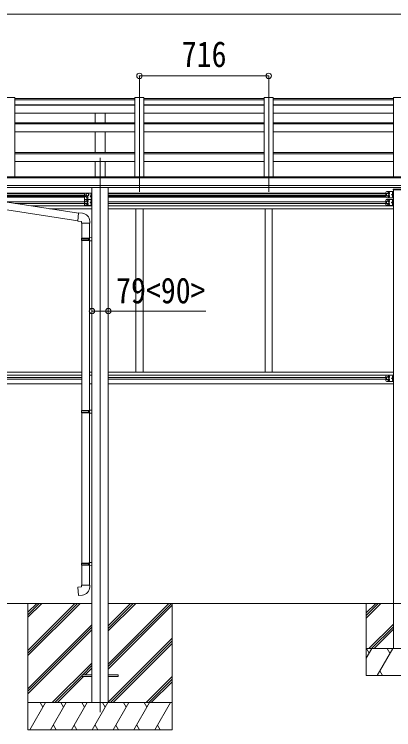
# Model space of a CAD drawing. Units: millimetres at full size, sheet at 1:30; details may follow other scales. Extents: x -8385 to 8479, y -5853 to 5787.
# Drawn here: x 2119 to 4221, y -1459 to 2508 of the extents above; entities that cross this region are included whole.
import ezdxf
from ezdxf.enums import TextEntityAlignment as Align

# ---------------------------------------------------------------- set-up
doc = ezdxf.new("R2010")
doc.units = ezdxf.units.MM
doc.header["$LTSCALE"] = 30
doc.header["$PDMODE"] = 32
doc.header["$PDSIZE"] = 30
for name, color, linetype, lineweight in [('0-0_0', 7, 'Continuous', 9), ('0-1_本体', 4, 'Continuous', 9), ('0-2_部品', 7, 'Continuous', 9), ('0-8_PARTS2', 2, 'Continuous', 9), ('0-A_寸法', 6, 'Continuous', 9), ('1-0_FRAME', 7, 'Continuous', 9), ('1-1_GLASS', 4, 'Continuous', 9), ('1-2_GLASS_SEAL', 7, 'Continuous', 9)]:
    doc.layers.add(name, color=color, linetype=linetype, lineweight=lineweight)
doc.styles.add('ＭＳ ゴシック', font='')
doc.styles.get('ＭＳ ゴシック').set_extended_font_data('MS Gothic')

msp = doc.modelspace()

# ---------------------------------------------------------------- linework, layer by layer
at = {"layer": '0-0_0'}
for p, q in [((1203.44, -759.15), (2549.52, -759.15)), ((2194.72, -759.15), (2194.72, -1459.15)), ((2194.72, -1019.88), (2455.45, -759.15)), ((2194.72, -1034.02), (2469.59, -759.15)), ((2194.72, -1048.17), (2483.73, -759.15)), ((2194.72, -836.04), (2271.6, -759.15)), ((2194.72, -821.89), (2257.46, -759.15)), ((2194.72, -807.75), (2243.31, -759.15)), ((2639.92, -1095.18), (2975.95, -759.15)), ((2639.92, -1109.32), (2990.09, -759.15)), ((2639.92, -911.33), (2792.1, -759.15)), ((2639.92, -897.19), (2777.96, -759.15)), ((2639.92, -883.05), (2763.82, -759.15)), ((2639.92, -759.15), (5849.52, -759.15)), ((2639.92, -1123.46), (2994.72, -768.67)), ((2994.72, -759.15), (2994.72, -1459.15)), ((2194.72, -1232.01), (2549.52, -877.22)), ((2194.72, -1246.15), (2549.52, -891.36)), ((2194.72, -1260.3), (2549.52, -905.5)), ((2639.92, -1307.31), (2994.72, -952.51)), ((2652.22, -1309.15), (2994.72, -966.66)), ((2666.36, -1309.15), (2994.72, -980.8)), ((2329.71, -1309.15), (2549.52, -1089.35)), ((2498.36, -1154.64), (2549.52, -1103.49)), ((2512.5, -1154.64), (2549.52, -1117.63)), ((2343.85, -1309.15), (2494.72, -1158.29)), ((2357.99, -1309.15), (2503.5, -1163.64)), ((2850.21, -1309.15), (2994.72, -1164.65)), ((2864.35, -1309.15), (2994.72, -1178.79)), ((2878.49, -1309.15), (2994.72, -1192.93)), ((2994.72, -1309.15), (2194.72, -1309.15)), ((2205.01, -1459.15), (2291.61, -1309.15)), ((2276.61, -1335.14), (2261.61, -1309.15)), ((2320.48, -1459.15), (2407.08, -1309.15)), ((2392.08, -1335.14), (2377.08, -1309.15)), ((2435.95, -1459.15), (2522.55, -1309.15)), ((2507.55, -1335.14), (2492.55, -1309.15)), ((2551.42, -1459.15), (2638.02, -1309.15)), ((2623.02, -1335.14), (2608.02, -1309.15)), ((2666.89, -1459.15), (2753.49, -1309.15)), ((2738.49, -1335.14), (2723.49, -1309.15)), ((2782.36, -1459.15), (2868.96, -1309.15)), ((2838.96, -1309.15), (2853.96, -1335.14)), ((2897.83, -1459.15), (2984.43, -1309.15)), ((2194.72, -1459.15), (2994.72, -1459.15)), ((2335.48, -1433.17), (2350.47, -1459.15)), ((2450.95, -1433.17), (2465.95, -1459.15)), ((2566.42, -1433.17), (2581.42, -1459.15)), ((2681.89, -1433.17), (2696.88, -1459.15)), ((2797.36, -1433.18), (2812.35, -1459.15)), ((2912.83, -1433.17), (2927.83, -1459.15))]:
    msp.add_line(p, q, dxfattribs=at)
at = {"layer": '0-1_本体'}
for p, q in [((2121.72, 2046.06), (2071.72, 2046.06)), ((2121.72, 2046.06), (2121.72, 1606.77)), ((2787.72, 2039.98), (2121.72, 2039.98)), ((2121.72, 2033.06), (2787.72, 2033.06)), ((2787.72, 2046.06), (2787.72, 1606.77)), ((2837.72, 2046.06), (2787.72, 2046.06)), ((2837.72, 2046.06), (2837.72, 1606.77)), ((3503.72, 2039.98), (2837.72, 2039.98)), ((2837.72, 2033.06), (3503.72, 2033.06)), ((3503.72, 2046.06), (3503.72, 1606.77)), ((3553.72, 2046.06), (3503.72, 2046.06)), ((3553.72, 2046.06), (3553.72, 1606.77)), ((4219.72, 2039.98), (3553.72, 2039.98)), ((3553.72, 2033.06), (4219.72, 2033.06)), ((4219.72, 2046.06), (4219.72, 1606.77)), ((4269.72, 2046.06), (4219.72, 2046.06)), ((2121.72, 2006.35), (2787.72, 2006.35)), ((2121.72, 2003.77), (2787.72, 2003.77)), ((2837.72, 2006.35), (3503.72, 2006.35)), ((2837.72, 2003.77), (3503.72, 2003.77)), ((3553.72, 2006.35), (4219.72, 2006.35)), ((3553.72, 2003.77), (4219.72, 2003.77)), ((2121.72, 1959.03), (2787.72, 1959.03)), ((2567.22, 1905.3), (2567.22, 1959.03)), ((2622.22, 1905.3), (2622.22, 1959.03)), ((2837.72, 1959.03), (3503.72, 1959.03)), ((3553.72, 1959.03), (4219.72, 1959.03)), ((2121.72, 1905.3), (2787.72, 1905.3)), ((2837.72, 1905.3), (3503.72, 1905.3)), ((3553.72, 1905.3), (4219.72, 1905.3)), ((2121.72, 1899.73), (2787.72, 1899.73)), ((2837.72, 1899.73), (3503.72, 1899.73)), ((3553.72, 1899.73), (4219.72, 1899.73)), ((2121.72, 1855.74), (2787.72, 1855.74)), ((2567.22, 1741.65), (2567.22, 1855.74)), ((2622.22, 1741.65), (2622.22, 1855.74)), ((2837.72, 1855.74), (3503.72, 1855.74)), ((3553.72, 1855.74), (4219.72, 1855.74)), ((2121.72, 1741.65), (2787.72, 1741.65)), ((2121.72, 1734.85), (2787.72, 1734.85)), ((2837.72, 1741.65), (3503.72, 1741.65)), ((2837.72, 1734.85), (3503.72, 1734.85)), ((3553.72, 1741.65), (4219.72, 1741.65)), ((3553.72, 1734.85), (4219.72, 1734.85)), ((2121.72, 1691.3), (2787.72, 1691.3)), ((2567.22, 1606.77), (2567.22, 1691.3)), ((2622.22, 1606.77), (2622.22, 1691.3)), ((2837.72, 1691.3), (3503.72, 1691.3)), ((3553.72, 1691.3), (4219.72, 1691.3)), ((7102.22, 1600.07), (1387.22, 1600.07)), ((7078.72, 1606.77), (1410.72, 1606.77)), ((1387.22, 1558.84), (7102.22, 1558.84)), ((7102.22, 1547), (1387.22, 1547.07)), ((2549.52, 1546.9), (2549.52, -1309.17)), ((2639.92, 1546.9), (2639.92, -1309.17))]:
    msp.add_line(p, q, dxfattribs=at)
at = {"layer": '0-2_部品'}
for p, q in [((2475.25, 1404.86), (1779.82, 1512.75)), ((2471.58, 1362.93), (1773.39, 1471.24)), ((2496.24, 1404.8), (2475.4, 1406.62)), ((2491.32, 1349.05), (2537.32, 1349.05)), ((2493.32, 1349.05), (2493.32, 1266.4)), ((2535.32, 1349.05), (2535.32, 1268.95)), ((2537.32, 1349.05), (2537.32, 1359.97)), ((2491.32, 1264.4), (2492.32, 1266.4)), ((2491.32, 1264.4), (2535.32, 1264.4)), ((2491.32, 1264.4), (2491.32, 1256.4)), ((2491.32, 1256.4), (2535.32, 1256.4)), ((2491.32, 1256.4), (2492.32, 1254.4)), ((2492.32, 1266.4), (2535.32, 1266.4)), ((2492.32, 1254.4), (2535.32, 1254.4)), ((2493.32, 1254.4), (2493.32, 310.21)), ((2530.84, 1264.4), (2530.41, 1266.4)), ((2533.32, 1268.9), (2549.32, 1269.37)), ((2533.32, 1266.9), (2533.32, 1268.9)), ((2533.32, 1266.9), (2535.32, 1266.9)), ((2533.32, 1251.9), (2533.32, 1253.9)), ((2533.32, 1251.9), (2549.32, 1251.42)), ((2535.32, 1251.84), (2535.32, 312.77)), ((2549.32, 1269.37), (2549.32, 1251.42)), ((2491.32, 308.21), (2492.32, 310.21)), ((2491.32, 308.21), (2535.32, 308.21)), ((2491.32, 308.21), (2491.32, 300.21)), ((2491.32, 300.21), (2535.32, 300.21)), ((2491.32, 300.21), (2492.32, 298.21)), ((2492.32, 310.21), (2535.32, 310.21)), ((2492.32, 298.21), (2535.32, 298.21)), ((2493.32, 298.21), (2493.32, -534.95)), ((2530.84, 308.21), (2530.41, 310.21)), ((2533.32, 312.71), (2549.32, 313.18)), ((2533.32, 310.71), (2533.32, 312.71)), ((2533.32, 310.71), (2535.32, 310.71)), ((2533.32, 295.71), (2533.32, 297.71)), ((2533.32, 295.71), (2549.32, 295.24)), ((2535.32, 295.65), (2535.32, -532.39)), ((2549.32, 313.18), (2549.32, 295.24)), ((2491.32, -536.95), (2492.32, -534.95)), ((2491.32, -536.95), (2535.32, -536.95)), ((2491.32, -536.95), (2491.32, -544.95)), ((2491.32, -544.95), (2535.32, -544.95)), ((2491.32, -544.95), (2492.32, -546.95)), ((2492.32, -534.95), (2535.32, -534.95)), ((2492.32, -546.95), (2535.32, -546.95)), ((2493.32, -546.95), (2493.32, -656.95)), ((2530.84, -536.95), (2530.41, -534.95)), ((2533.32, -532.45), (2549.32, -531.98)), ((2533.32, -534.45), (2533.32, -532.45)), ((2533.32, -534.45), (2535.32, -534.45)), ((2533.32, -549.45), (2533.32, -547.45)), ((2533.32, -549.45), (2549.32, -549.92)), ((2535.32, -549.51), (2535.32, -656.95)), ((2549.32, -531.98), (2549.32, -549.92)), ((2491.32, -656.95), (2537.32, -656.95)), ((2491.32, -666.95), (2491.32, -656.95)), ((2537.32, -656.95), (2537.32, -667.87))]:
    msp.add_line(p, q, dxfattribs=at)
at = {"layer": '0-2_部品', "color": 4}
for p, q in [((2494.52, -1154.64), (2494.52, -1163.64)), ((2494.52, -1154.64), (2549.52, -1154.64)), ((2494.52, -1163.64), (2549.52, -1163.64)), ((2639.52, -1154.64), (2694.52, -1154.64)), ((2639.52, -1163.64), (2694.52, -1163.64)), ((2694.52, -1154.64), (2694.52, -1163.64))]:
    msp.add_line(p, q, dxfattribs=at)
at = {"layer": '0-2_部品'}
for points in [[(2475.4, 1406.62), (2471.39, 1360.8), (2491.32, 1359.05), (2491.32, 1349.05)], [(2530.84, 1264.4), (2530.84, 1256.4), (2530.41, 1254.4)], [(2533.32, 1253.9), (2535.32, 1253.9), (2535.32, 1266.9)], [(2530.84, 308.21), (2530.84, 300.21), (2530.41, 298.21)], [(2533.32, 297.71), (2535.32, 297.71), (2535.32, 310.71)], [(2530.84, -536.95), (2530.84, -544.95), (2530.41, -546.95)], [(2533.32, -547.45), (2535.32, -547.45), (2535.32, -534.45)], [(2496.24, -712.7), (2475.4, -714.52), (2471.39, -668.7), (2491.32, -666.95)]]:
    msp.add_lwpolyline(points, dxfattribs=at)
for centre, start, end in [((2492.32, 1359.97), 0, 85), ((2492.32, -667.87), 275, 0)]:
    msp.add_arc(centre, 45, start, end, dxfattribs=at)
at = {"layer": '0-8_PARTS2'}
for p, q in [((2812.72, 2042.92), (2812.72, 1523.64)), ((3528.72, 2042.92), (3528.72, 1523.64)), ((2594.72, 1712.44), (2594.72, -1362.79))]:
    msp.add_line(p, q, dxfattribs=at)
at = {"layer": '0-A_寸法'}
for p, q in [((1360.72, 2507.75), (7128.72, 2507.75)), ((2812.72, 2166.31), (2812.72, 2048.71)), ((2812.72, 2166.31), (3528.72, 2166.31)), ((3528.72, 2166.31), (3528.72, 2048.71)), ((2549.52, 862.11), (2639.92, 862.11)), ((2639.92, 862.11), (3180.59, 862.11))]:
    msp.add_line(p, q, dxfattribs=at)
for p in [(2812.72, 2166.31), (3528.72, 2166.31), (2549.52, 862.11), (2639.92, 862.11)]:
    msp.add_point(p, dxfattribs=at)
at = {"layer": '1-0_FRAME'}
for p, q in [((4069.72, -759.44), (4069.72, -1159.44)), ((4069.72, -811.79), (4122.07, -759.44)), ((4069.72, -825.93), (4136.21, -759.44)), ((4069.72, -840.07), (4150.35, -759.44)), ((4084.2, -1009.44), (4219.72, -873.92)), ((4098.34, -1009.44), (4219.72, -888.06)), ((4112.48, -1009.44), (4219.72, -902.2)), ((4069.72, -1062.55), (4100.38, -1009.44)), ((4069.72, -1009.44), (4419.72, -1009.44)), ((4085.38, -1035.42), (4070.38, -1009.44)), ((4129.25, -1159.44), (4215.85, -1009.44)), ((4200.85, -1035.42), (4185.85, -1009.44)), ((4144.25, -1133.46), (4159.25, -1159.44)), ((4069.72, -1159.44), (4419.72, -1159.44))]:
    msp.add_line(p, q, dxfattribs=at)
at = {"layer": '1-1_GLASS'}
for p, q in [((1762.35, 1515.46), (2509.32, 1515.46)), ((1784.91, 1511.96), (2507.34, 1511.96)), ((2639.72, 1515.46), (4177.72, 1515.46)), ((2639.72, 1511.96), (4177.72, 1511.96)), ((4219.72, 1534.68), (4219.72, -1009.43)), ((1842.92, 1502.96), (2507.32, 1502.96)), ((1865.48, 1499.46), (2507.32, 1499.46)), ((2446.59, 1494.46), (1897.71, 1494.46)), ((2065.3, 1468.46), (2507.32, 1468.46)), ((2507.32, 1494.46), (2446.59, 1494.46)), ((2639.72, 1502.96), (4177.72, 1502.96)), ((2639.72, 1499.46), (4177.72, 1499.46)), ((4177.72, 1494.46), (2639.72, 1494.46)), ((2639.72, 1468.46), (4177.72, 1468.46)), ((2123.32, 1459.46), (2507.32, 1459.46)), ((2210.34, 1445.96), (2549.32, 1445.96)), ((2549.32, 1429.96), (2313.47, 1429.96)), ((2639.72, 1459.46), (4177.72, 1459.46)), ((2639.72, 1445.96), (4219.72, 1445.96)), ((2639.72, 1429.96), (4219.72, 1429.96)), ((2792.72, 1429.96), (2792.72, 1359.96)), ((2792.72, 1429.96), (2792.72, 522.96)), ((2832.72, 1429.96), (2832.72, 1359.96)), ((2832.72, 1429.96), (2832.72, 522.96)), ((3508.72, 1429.96), (3508.72, 1359.96)), ((3508.72, 1429.96), (3508.72, 522.96)), ((3548.72, 1429.96), (3548.72, 1359.96)), ((3548.72, 1429.96), (3548.72, 522.96)), ((1380.52, 522.96), (2493.32, 522.96)), ((2535.52, 522.96), (2549.52, 522.96)), ((2639.72, 522.96), (4219.72, 522.96)), ((1380.52, 506.96), (2491.32, 506.96)), ((1380.52, 493.46), (2493.32, 493.46)), ((1380.52, 484.46), (2493.32, 484.46)), ((2535.52, 506.96), (2549.52, 506.96)), ((2639.72, 506.96), (4219.72, 506.96)), ((2639.72, 493.46), (4177.72, 493.46)), ((2639.72, 484.46), (4177.72, 484.46)), ((1380.52, 458.46), (2493.32, 458.46)), ((2535.52, 458.46), (2549.52, 458.46)), ((2639.72, 458.46), (4219.72, 458.46))]:
    msp.add_line(p, q, dxfattribs=at)
at = {"layer": '1-2_GLASS_SEAL'}
for p, q in [((2507.32, 1511.75), (2507.32, 1486.75)), ((2512.32, 1516.75), (2549.32, 1516.75)), ((2546.32, 1512.25), (2545.52, 1512.11)), ((2546.82, 1516.75), (2546.82, 1481.75)), ((2549.32, 1516.75), (2549.32, 1481.75)), ((4177.72, 1520.25), (4177.72, 1495.25)), ((4182.72, 1525.25), (4219.72, 1525.25)), ((4217.22, 1507.75), (4210.22, 1507.75)), ((4216.72, 1520.75), (4215.92, 1520.61)), ((4216.72, 1512.75), (4215.92, 1512.9)), ((4216.72, 1512.75), (4217.22, 1512.84)), ((4217.22, 1525.25), (4217.22, 1490.25)), ((4219.22, 1536.47), (4219.22, 1534.97)), ((4219.22, 1534.97), (4270.22, 1534.97)), ((4219.72, 1525.25), (4219.72, 1490.25)), ((4220.72, 1537.97), (4268.72, 1537.97)), ((2507.32, 1476.75), (2507.32, 1451.75)), ((2512.32, 1481.75), (2549.32, 1481.75)), ((2512.32, 1481.75), (2549.32, 1481.75)), ((2546.82, 1499.25), (2539.82, 1499.25)), ((2546.32, 1504.25), (2545.52, 1504.4)), ((2546.32, 1494.25), (2545.52, 1494.11)), ((2546.32, 1486.25), (2545.52, 1486.4)), ((2546.32, 1477.25), (2545.52, 1477.11)), ((2546.32, 1469.25), (2545.52, 1469.4)), ((2546.32, 1504.25), (2546.82, 1504.34)), ((2546.32, 1486.25), (2546.82, 1486.34)), ((2546.32, 1469.25), (2546.82, 1469.34)), ((2546.82, 1481.75), (2546.82, 1446.75)), ((2549.32, 1481.75), (2549.32, 1446.75)), ((4177.72, 1476.75), (4177.72, 1451.75)), ((4182.72, 1490.25), (4219.72, 1490.25)), ((4182.72, 1481.75), (4219.72, 1481.75)), ((4216.72, 1502.75), (4215.92, 1502.61)), ((4216.72, 1494.75), (4215.92, 1494.9)), ((4216.72, 1477.25), (4215.92, 1477.11)), ((4216.72, 1469.25), (4215.92, 1469.4)), ((4216.72, 1494.75), (4217.22, 1494.84)), ((4216.72, 1469.25), (4217.22, 1469.34)), ((4217.22, 1481.75), (4217.22, 1446.75)), ((4219.72, 1481.75), (4219.72, 1446.75)), ((2512.32, 1446.75), (2549.32, 1446.75)), ((2546.82, 1464.25), (2539.82, 1464.25)), ((2546.32, 1459.25), (2545.52, 1459.11)), ((2546.32, 1451.25), (2545.52, 1451.4)), ((2546.32, 1451.25), (2546.82, 1451.34)), ((4182.72, 1446.75), (4219.72, 1446.75)), ((4217.22, 1464.25), (4210.22, 1464.25)), ((4216.72, 1459.25), (4215.92, 1459.11)), ((4216.72, 1451.25), (4215.92, 1451.4)), ((4216.72, 1451.25), (4217.22, 1451.34)), ((4177.72, 501.75), (4177.72, 476.75)), ((4187.72, 496.76), (4181.22, 493.01)), ((4181.22, 493.01), (4181.22, 485.5)), ((4181.22, 485.5), (4187.72, 481.75)), ((4182.72, 506.75), (4219.72, 506.75)), ((4194.22, 493.01), (4187.72, 496.76)), ((4187.72, 481.75), (4194.22, 485.5)), ((4194.22, 485.5), (4194.22, 493.01)), ((4217.22, 494.25), (4210.22, 489.25)), ((4216.97, 499.44), (4214.74, 500.55)), ((4216.97, 497.07), (4214.74, 495.95)), ((4216.97, 481.44), (4214.74, 482.55)), ((4216.97, 479.07), (4214.74, 477.95)), ((4216.72, 502.25), (4215.92, 502.11)), ((4216.72, 494.25), (4215.92, 494.39)), ((4216.72, 484.25), (4215.92, 484.11)), ((4216.72, 476.25), (4215.92, 476.39)), ((4216.72, 502.25), (4217.22, 502.16)), ((4216.72, 494.25), (4216.72, 502.25)), ((4216.72, 494.25), (4217.22, 494.34)), ((4216.72, 484.25), (4217.22, 484.16)), ((4216.72, 476.25), (4216.72, 484.25)), ((4216.72, 476.25), (4217.22, 476.34)), ((4217.6, 498.25), (4216.97, 499.44)), ((4217.6, 498.25), (4216.97, 497.07)), ((4217.6, 480.25), (4216.97, 481.44)), ((4217.6, 480.25), (4216.97, 479.07)), ((4217.22, 506.75), (4217.22, 471.75)), ((4217.22, 502.16), (4217.22, 494.34)), ((4217.22, 484.16), (4217.22, 476.34)), ((4219.72, 506.75), (4219.72, 471.75)), ((4182.72, 471.75), (4219.72, 471.75))]:
    msp.add_line(p, q, dxfattribs=at)
for points in [[(2524.32, 1500.25), (2530.82, 1504), (2530.82, 1511.51), (2524.32, 1515.26), (2517.82, 1511.51), (2517.82, 1504)], [(4187.72, 1500.25), (4194.22, 1504), (4194.22, 1511.51), (4187.72, 1515.26), (4181.22, 1511.51), (4181.22, 1504)], [(2517.32, 1456.75), (2523.82, 1460.5), (2523.82, 1468.01), (2517.32, 1471.76), (2510.82, 1468.01), (2510.82, 1460.5)], [(4187.72, 1456.75), (4194.22, 1460.5), (4194.22, 1468.01), (4187.72, 1471.76), (4181.22, 1468.01), (4181.22, 1460.5)]]:
    msp.add_lwpolyline(points, close=True, dxfattribs=at)
for points in [[(2547.2, 1508.25), (2546.57, 1509.44), (2544.34, 1510.55)], [(2547.2, 1508.25), (2546.57, 1507.07), (2544.34, 1505.95)], [(2546.32, 1504.25), (2546.32, 1512.25), (2546.82, 1512.17), (2546.82, 1504.34)], [(4217.22, 1512.75), (4210.22, 1507.75), (4217.22, 1502.75)], [(4217.6, 1516.75), (4216.97, 1517.94), (4214.74, 1519.05)], [(4217.6, 1516.75), (4216.97, 1515.57), (4214.74, 1514.45)], [(4216.72, 1512.75), (4216.72, 1520.75), (4217.22, 1520.67), (4217.22, 1512.84)], [(2546.82, 1504.25), (2539.82, 1499.25), (2546.82, 1494.25)], [(2546.82, 1469.25), (2539.82, 1464.25), (2546.82, 1459.25)], [(2547.2, 1490.25), (2546.57, 1491.44), (2544.34, 1492.55)], [(2547.2, 1490.25), (2546.57, 1489.07), (2544.34, 1487.95)], [(2547.2, 1473.25), (2546.57, 1474.44), (2544.34, 1475.55)], [(2547.2, 1473.25), (2546.57, 1472.07), (2544.34, 1470.95)], [(2546.32, 1486.25), (2546.32, 1494.25), (2546.82, 1494.17), (2546.82, 1486.34)], [(2546.32, 1469.25), (2546.32, 1477.25), (2546.82, 1477.17), (2546.82, 1469.34)], [(4217.22, 1469.25), (4210.22, 1464.25), (4217.22, 1459.25)], [(4217.6, 1498.75), (4216.97, 1499.94), (4214.74, 1501.05)], [(4217.6, 1498.75), (4216.97, 1497.57), (4214.74, 1496.45)], [(4217.6, 1473.25), (4216.97, 1474.44), (4214.74, 1475.55)], [(4217.6, 1473.25), (4216.97, 1472.07), (4214.74, 1470.95)], [(4216.72, 1494.75), (4216.72, 1502.75), (4217.22, 1502.67), (4217.22, 1494.84)], [(4216.72, 1469.25), (4216.72, 1477.25), (4217.22, 1477.17), (4217.22, 1469.34)], [(2547.2, 1455.25), (2546.57, 1456.44), (2544.34, 1457.55)], [(2547.2, 1455.25), (2546.57, 1454.07), (2544.34, 1452.95)], [(2546.32, 1451.25), (2546.32, 1459.25), (2546.82, 1459.17), (2546.82, 1451.34)], [(4217.6, 1455.25), (4216.97, 1456.44), (4214.74, 1457.55)], [(4217.6, 1455.25), (4216.97, 1454.07), (4214.74, 1452.95)], [(4216.72, 1451.25), (4216.72, 1459.25), (4217.22, 1459.17), (4217.22, 1451.34)], [(4217.22, 489.25), (4210.22, 489.25), (4217.22, 484.25)]]:
    msp.add_lwpolyline(points, dxfattribs=at)
for centre, radius in [((2524.32, 1507.75), 8.5), ((2524.32, 1507.75), 7.5), ((2524.32, 1507.75), 6.5), ((4187.72, 1507.75), 8.5), ((4187.72, 1507.75), 7.5), ((4187.72, 1507.75), 6.5), ((2517.32, 1464.25), 8.5), ((2517.32, 1464.25), 7.5), ((2517.32, 1464.25), 6.5), ((2524.32, 1490.75), 4.25), ((4187.72, 1464.25), 8.5), ((4187.72, 1464.25), 7.5), ((4187.72, 1464.25), 6.5), ((4187.72, 489.25), 8.5), ((4187.72, 489.25), 7.5), ((4187.72, 489.25), 6.5)]:
    msp.add_circle(centre, radius, dxfattribs=at)
for centre, radius, start, end in [((2512.32, 1511.75), 5, 90, 180), ((2550.42, 1508.25), 6.5, 147.94412, 212.05588), ((2545.67, 1511.23), 0.9, 100, 147.94412), ((4182.72, 1520.25), 5, 90, 180), ((4194.72, 1516.25), 4.25, 274.76077, 186.29431), ((4220.82, 1516.75), 6.5, 147.94412, 212.05588), ((4216.07, 1519.73), 0.9, 100, 147.94412), ((4216.07, 1513.78), 0.9, 212.05588, 260), ((4220.72, 1536.47), 1.5, 90, 180), ((2512.32, 1486.75), 5, 180, 270), ((2512.32, 1476.75), 5, 90, 180), ((2517.32, 1499.25), 4.25, 94.76077, 6.29431), ((2524.32, 1472.75), 4.25, 274.76077, 186.29431), ((2550.42, 1490.25), 6.5, 147.94412, 212.05588), ((2550.42, 1473.25), 6.5, 147.94412, 212.05588), ((2545.67, 1505.28), 0.9, 212.05588, 260), ((2545.67, 1493.23), 0.9, 100, 147.94412), ((2545.67, 1487.28), 0.9, 212.05588, 260), ((2545.67, 1476.23), 0.9, 100, 147.94412), ((2545.67, 1470.28), 0.9, 212.05588, 260), ((4182.72, 1495.25), 5, 180, 270), ((4182.72, 1476.75), 5, 90, 180), ((4194.72, 1499.25), 4.25, 173.70569, 85.23923), ((4194.72, 1472.75), 4.25, 274.76077, 186.29431), ((4220.82, 1498.75), 6.5, 147.94412, 212.05588), ((4220.82, 1473.25), 6.5, 147.94412, 212.05588), ((4216.07, 1501.73), 0.9, 100, 147.94412), ((4216.07, 1495.78), 0.9, 212.05588, 260), ((4216.07, 1476.23), 0.9, 100, 147.94412), ((4216.07, 1470.28), 0.9, 212.05588, 260), ((2512.32, 1451.75), 5, 180, 270), ((2524.32, 1455.75), 4.25, 173.70569, 85.23923), ((2550.42, 1455.25), 6.5, 147.94412, 212.05588), ((2545.67, 1458.23), 0.9, 100, 147.94412), ((2545.67, 1452.28), 0.9, 212.05588, 260), ((4182.72, 1451.75), 5, 180, 270), ((4194.72, 1455.75), 4.25, 173.70569, 85.23923), ((4220.82, 1455.25), 6.5, 147.94412, 212.05588), ((4216.07, 1458.23), 0.9, 100, 147.94412), ((4216.07, 1452.28), 0.9, 212.05588, 260), ((4182.72, 501.75), 5, 90, 180), ((4182.72, 476.75), 5, 180, 270), ((4194.72, 497.75), 4.25, 274.76077, 186.29431), ((4194.72, 480.75), 4.25, 173.70569, 85.23923), ((4220.82, 498.25), 6.5, 147.94412, 212.05588), ((4220.82, 480.25), 6.5, 147.94412, 212.05588), ((4216.07, 501.22), 0.9, 100, 147.94412), ((4216.07, 495.28), 0.9, 212.05588, 260), ((4216.07, 483.22), 0.9, 100, 147.94412), ((4216.07, 477.28), 0.9, 212.05588, 260)]:
    msp.add_arc(centre, radius, start, end, dxfattribs=at)

# ---------------------------------------------------------------- texts
at = {"layer": '0-A_寸法', "color": 7, "style": 'ＭＳ ゴシック', "width": 0.85}
for s, p in [('716', (3046.97, 2172.31)), ('79<90>', (2683.09, 862.11))]:
    msp.add_text(s, height=143, dxfattribs=at).set_placement(p, align=Align.BOTTOM_LEFT)

doc.saveas('drawing.dxf')
